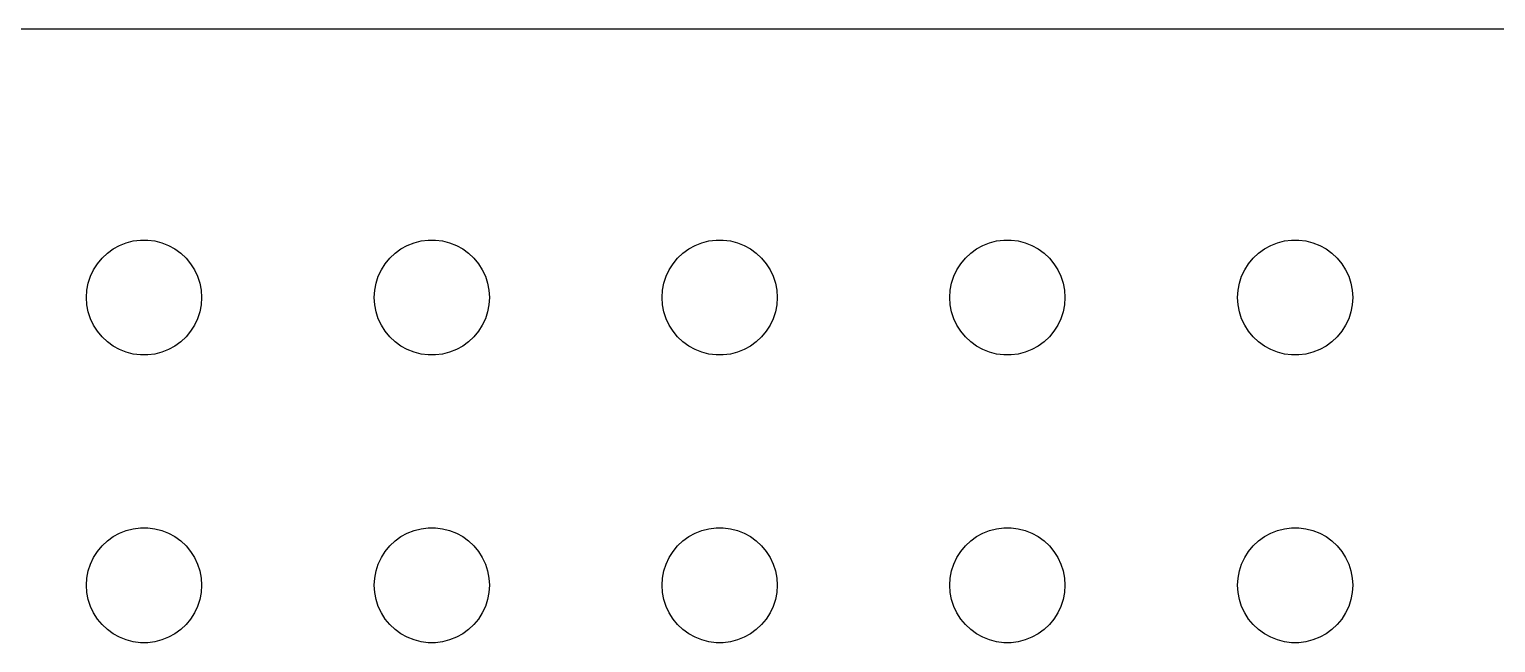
# Model space of a CAD drawing. Header units: metres. Extents: x -74 to 74, y -74 to 74.
# Drawn here: x -2.99 to 35.23, y 58.5 to 74.49 of the extents above; entities that cross this region are included whole.
import ezdxf

# ---------------------------------------------------------------- set-up
doc = ezdxf.new("R2010")
doc.units = ezdxf.units.M

msp = doc.modelspace()

# ---------------------------------------------------------------- linework, layer by layer
for p, q in [((69.8139, 74.4901), (-69.8139, 74.4901)), ((-0.803726, 68.7665), (-0.638657, 68.8572)), ((-0.638657, 68.8572), (-0.463516, 68.9266)), ((-0.463516, 68.9266), (-0.281067, 68.9734)), ((-0.281067, 68.9734), (-0.094177, 68.997)), ((-0.094177, 68.997), (0.094177, 68.997)), ((0.094177, 68.997), (0.281067, 68.9734)), ((0.281067, 68.9734), (0.463516, 68.9266)), ((0.463516, 68.9266), (0.638657, 68.8572)), ((0.638657, 68.8572), (0.803726, 68.7665)), ((6.69626, 68.7665), (6.86133, 68.8572)), ((6.86133, 68.8572), (7.03647, 68.9266)), ((7.03647, 68.9266), (7.21892, 68.9734)), ((7.21892, 68.9734), (7.40581, 68.997)), ((7.40581, 68.997), (7.59418, 68.997)), ((7.59418, 68.997), (7.78107, 68.9734)), ((7.78107, 68.9734), (7.96352, 68.9266)), ((7.96352, 68.9266), (8.13866, 68.8572)), ((8.13866, 68.8572), (8.30373, 68.7665)), ((14.1963, 68.7665), (14.3613, 68.8572)), ((14.3613, 68.8572), (14.5365, 68.9266)), ((14.5365, 68.9266), (14.7189, 68.9734)), ((14.7189, 68.9734), (14.9058, 68.997)), ((14.9058, 68.997), (15.0942, 68.997)), ((15.0942, 68.997), (15.2811, 68.9734)), ((15.2811, 68.9734), (15.4635, 68.9266)), ((15.4635, 68.9266), (15.6387, 68.8572)), ((15.6387, 68.8572), (15.8037, 68.7665)), ((21.6963, 68.7665), (21.8613, 68.8572)), ((21.8613, 68.8572), (22.0365, 68.9266)), ((22.0365, 68.9266), (22.2189, 68.9734)), ((22.2189, 68.9734), (22.4058, 68.997)), ((22.4058, 68.997), (22.5942, 68.997)), ((22.5942, 68.997), (22.7811, 68.9734)), ((22.7811, 68.9734), (22.9635, 68.9266)), ((22.9635, 68.9266), (23.1387, 68.8572)), ((23.1387, 68.8572), (23.3037, 68.7665)), ((29.1963, 68.7665), (29.3613, 68.8572)), ((29.3613, 68.8572), (29.5365, 68.9266)), ((29.5365, 68.9266), (29.7189, 68.9734)), ((29.7189, 68.9734), (29.9058, 68.997)), ((29.9058, 68.997), (30.0942, 68.997)), ((30.0942, 68.997), (30.2811, 68.9734)), ((30.2811, 68.9734), (30.4635, 68.9266)), ((30.4635, 68.9266), (30.6387, 68.8572)), ((30.6387, 68.8572), (30.8037, 68.7665)), ((-1.21352, 68.3817), (-1.09344, 68.5268)), ((-1.09344, 68.5268), (-0.956131, 68.6558)), ((-0.956131, 68.6558), (-0.803726, 68.7665)), ((0.803726, 68.7665), (0.956131, 68.6558)), ((0.956131, 68.6558), (1.09344, 68.5268)), ((1.09344, 68.5268), (1.21352, 68.3817)), ((6.28647, 68.3817), (6.40654, 68.5268)), ((6.40654, 68.5268), (6.54385, 68.6558)), ((6.54385, 68.6558), (6.69626, 68.7665)), ((8.30373, 68.7665), (8.45613, 68.6558)), ((8.45613, 68.6558), (8.59344, 68.5268)), ((8.59344, 68.5268), (8.71352, 68.3817)), ((13.7865, 68.3817), (13.9065, 68.5268)), ((13.9065, 68.5268), (14.0439, 68.6558)), ((14.0439, 68.6558), (14.1963, 68.7665)), ((15.8037, 68.7665), (15.9561, 68.6558)), ((15.9561, 68.6558), (16.0934, 68.5268)), ((16.0934, 68.5268), (16.2135, 68.3817)), ((21.2865, 68.3817), (21.4065, 68.5268)), ((21.4065, 68.5268), (21.5439, 68.6558)), ((21.5439, 68.6558), (21.6963, 68.7665)), ((23.3037, 68.7665), (23.4561, 68.6558)), ((23.4561, 68.6558), (23.5934, 68.5268)), ((23.5934, 68.5268), (23.7135, 68.3817)), ((28.7865, 68.3817), (28.9065, 68.5268)), ((28.9065, 68.5268), (29.0439, 68.6558)), ((29.0439, 68.6558), (29.1963, 68.7665)), ((30.8037, 68.7665), (30.9561, 68.6558)), ((30.9561, 68.6558), (31.0934, 68.5268)), ((31.0934, 68.5268), (31.2135, 68.3817)), ((-1.45287, 67.873), (-1.39465, 68.0522)), ((-1.39465, 68.0522), (-1.31445, 68.2226)), ((-1.31445, 68.2226), (-1.21352, 68.3817)), ((1.21352, 68.3817), (1.31445, 68.2226)), ((1.31445, 68.2226), (1.39465, 68.0522)), ((1.39465, 68.0522), (1.45287, 67.873)), ((6.04712, 67.873), (6.10533, 68.0522)), ((6.10533, 68.0522), (6.18553, 68.2226)), ((6.18553, 68.2226), (6.28647, 68.3817)), ((8.71352, 68.3817), (8.81445, 68.2226)), ((8.81445, 68.2226), (8.89465, 68.0522)), ((8.89465, 68.0522), (8.95287, 67.873)), ((13.5471, 67.873), (13.6053, 68.0522)), ((13.6053, 68.0522), (13.6855, 68.2226)), ((13.6855, 68.2226), (13.7865, 68.3817)), ((16.2135, 68.3817), (16.3145, 68.2226)), ((16.3145, 68.2226), (16.3947, 68.0522)), ((16.3947, 68.0522), (16.4529, 67.873)), ((21.0471, 67.873), (21.1053, 68.0522)), ((21.1053, 68.0522), (21.1855, 68.2226)), ((21.1855, 68.2226), (21.2865, 68.3817)), ((23.7135, 68.3817), (23.8145, 68.2226)), ((23.8145, 68.2226), (23.8947, 68.0522)), ((23.8947, 68.0522), (23.9529, 67.873)), ((28.5471, 67.873), (28.6053, 68.0522)), ((28.6053, 68.0522), (28.6855, 68.2226)), ((28.6855, 68.2226), (28.7865, 68.3817)), ((31.2135, 68.3817), (31.3145, 68.2226)), ((31.3145, 68.2226), (31.3947, 68.0522)), ((31.3947, 68.0522), (31.4529, 67.873)), ((-1.5, 67.5), (-1.48816, 67.688)), ((-1.48816, 67.688), (-1.45287, 67.873)), ((1.45287, 67.873), (1.48816, 67.688)), ((1.48816, 67.688), (1.5, 67.5)), ((6, 67.5), (6.01183, 67.688)), ((6.01183, 67.688), (6.04712, 67.873)), ((8.95287, 67.873), (8.98816, 67.688)), ((8.98816, 67.688), (9, 67.5)), ((13.5, 67.5), (13.5118, 67.688)), ((13.5118, 67.688), (13.5471, 67.873)), ((16.4529, 67.873), (16.4882, 67.688)), ((16.4882, 67.688), (16.5, 67.5)), ((21, 67.5), (21.0118, 67.688)), ((21.0118, 67.688), (21.0471, 67.873)), ((23.9529, 67.873), (23.9882, 67.688)), ((23.9882, 67.688), (24, 67.5)), ((28.5, 67.5), (28.5118, 67.688)), ((28.5118, 67.688), (28.5471, 67.873)), ((31.4529, 67.873), (31.4882, 67.688)), ((31.4882, 67.688), (31.5, 67.5)), ((-1.48816, 67.312), (-1.5, 67.5)), ((-1.45287, 67.127), (-1.48816, 67.312)), ((1.48816, 67.312), (1.45287, 67.127)), ((1.5, 67.5), (1.48816, 67.312)), ((6.01183, 67.312), (6, 67.5)), ((6.04712, 67.127), (6.01183, 67.312)), ((8.98816, 67.312), (8.95287, 67.127)), ((9, 67.5), (8.98816, 67.312)), ((13.5118, 67.312), (13.5, 67.5)), ((13.5471, 67.127), (13.5118, 67.312)), ((16.4882, 67.312), (16.4529, 67.127)), ((16.5, 67.5), (16.4882, 67.312)), ((21.0118, 67.312), (21, 67.5)), ((21.0471, 67.127), (21.0118, 67.312)), ((23.9882, 67.312), (23.9529, 67.127)), ((24, 67.5), (23.9882, 67.312)), ((28.5118, 67.312), (28.5, 67.5)), ((28.5471, 67.127), (28.5118, 67.312)), ((31.4882, 67.312), (31.4529, 67.127)), ((31.5, 67.5), (31.4882, 67.312)), ((-1.39465, 66.9478), (-1.45287, 67.127)), ((-1.31445, 66.7774), (-1.39465, 66.9478)), ((1.39465, 66.9478), (1.31445, 66.7774)), ((1.45287, 67.127), (1.39465, 66.9478)), ((6.10533, 66.9478), (6.04712, 67.127)), ((6.18553, 66.7774), (6.10533, 66.9478)), ((8.89465, 66.9478), (8.81445, 66.7774)), ((8.95287, 67.127), (8.89465, 66.9478)), ((13.6053, 66.9478), (13.5471, 67.127)), ((13.6855, 66.7774), (13.6053, 66.9478)), ((16.3947, 66.9478), (16.3145, 66.7774)), ((16.4529, 67.127), (16.3947, 66.9478)), ((21.1053, 66.9478), (21.0471, 67.127)), ((21.1855, 66.7774), (21.1053, 66.9478)), ((23.8947, 66.9478), (23.8145, 66.7774)), ((23.9529, 67.127), (23.8947, 66.9478)), ((28.6053, 66.9478), (28.5471, 67.127)), ((28.6855, 66.7774), (28.6053, 66.9478)), ((31.3947, 66.9478), (31.3145, 66.7774)), ((31.4529, 67.127), (31.3947, 66.9478)), ((-1.21352, 66.6183), (-1.31445, 66.7774)), ((-1.09344, 66.4732), (-1.21352, 66.6183)), ((1.21352, 66.6183), (1.09344, 66.4732)), ((1.31445, 66.7774), (1.21352, 66.6183)), ((6.28647, 66.6183), (6.18553, 66.7774)), ((6.40654, 66.4732), (6.28647, 66.6183)), ((8.71352, 66.6183), (8.59344, 66.4732)), ((8.81445, 66.7774), (8.71352, 66.6183)), ((13.7865, 66.6183), (13.6855, 66.7774)), ((13.9065, 66.4732), (13.7865, 66.6183)), ((16.2135, 66.6183), (16.0934, 66.4732)), ((16.3145, 66.7774), (16.2135, 66.6183)), ((21.2865, 66.6183), (21.1855, 66.7774)), ((21.4065, 66.4732), (21.2865, 66.6183)), ((23.7135, 66.6183), (23.5934, 66.4732)), ((23.8145, 66.7774), (23.7135, 66.6183)), ((28.7865, 66.6183), (28.6855, 66.7774)), ((28.9065, 66.4732), (28.7865, 66.6183)), ((31.2135, 66.6183), (31.0934, 66.4732)), ((31.3145, 66.7774), (31.2135, 66.6183)), ((-0.956131, 66.3442), (-1.09344, 66.4732)), ((-0.803726, 66.2335), (-0.956131, 66.3442)), ((-0.638657, 66.1428), (-0.803726, 66.2335)), ((-0.463516, 66.0734), (-0.638657, 66.1428)), ((0.638657, 66.1428), (0.463516, 66.0734)), ((0.803726, 66.2335), (0.638657, 66.1428)), ((0.956131, 66.3442), (0.803726, 66.2335)), ((1.09344, 66.4732), (0.956131, 66.3442)), ((6.54385, 66.3442), (6.40654, 66.4732)), ((6.69626, 66.2335), (6.54385, 66.3442)), ((6.86133, 66.1428), (6.69626, 66.2335)), ((7.03647, 66.0734), (6.86133, 66.1428)), ((8.13866, 66.1428), (7.96352, 66.0734)), ((8.30373, 66.2335), (8.13866, 66.1428)), ((8.45613, 66.3442), (8.30373, 66.2335)), ((8.59344, 66.4732), (8.45613, 66.3442)), ((14.0439, 66.3442), (13.9065, 66.4732)), ((14.1963, 66.2335), (14.0439, 66.3442)), ((14.3613, 66.1428), (14.1963, 66.2335)), ((14.5365, 66.0734), (14.3613, 66.1428)), ((15.6387, 66.1428), (15.4635, 66.0734)), ((15.8037, 66.2335), (15.6387, 66.1428)), ((15.9561, 66.3442), (15.8037, 66.2335)), ((16.0934, 66.4732), (15.9561, 66.3442)), ((21.5439, 66.3442), (21.4065, 66.4732)), ((21.6963, 66.2335), (21.5439, 66.3442)), ((21.8613, 66.1428), (21.6963, 66.2335)), ((22.0365, 66.0734), (21.8613, 66.1428)), ((23.1387, 66.1428), (22.9635, 66.0734)), ((23.3037, 66.2335), (23.1387, 66.1428)), ((23.4561, 66.3442), (23.3037, 66.2335)), ((23.5934, 66.4732), (23.4561, 66.3442)), ((29.0439, 66.3442), (28.9065, 66.4732)), ((29.1963, 66.2335), (29.0439, 66.3442)), ((29.3613, 66.1428), (29.1963, 66.2335)), ((29.5365, 66.0734), (29.3613, 66.1428)), ((30.6387, 66.1428), (30.4635, 66.0734)), ((30.8037, 66.2335), (30.6387, 66.1428)), ((30.9561, 66.3442), (30.8037, 66.2335)), ((31.0934, 66.4732), (30.9561, 66.3442)), ((-0.281067, 66.0266), (-0.463516, 66.0734)), ((-0.094177, 66.003), (-0.281067, 66.0266)), ((0.094177, 66.003), (-0.094177, 66.003)), ((0.281067, 66.0266), (0.094177, 66.003)), ((0.463516, 66.0734), (0.281067, 66.0266)), ((7.21892, 66.0266), (7.03647, 66.0734)), ((7.40581, 66.003), (7.21892, 66.0266)), ((7.59418, 66.003), (7.40581, 66.003)), ((7.78107, 66.0266), (7.59418, 66.003)), ((7.96352, 66.0734), (7.78107, 66.0266)), ((14.7189, 66.0266), (14.5365, 66.0734)), ((14.9058, 66.003), (14.7189, 66.0266)), ((15.0942, 66.003), (14.9058, 66.003)), ((15.2811, 66.0266), (15.0942, 66.003)), ((15.4635, 66.0734), (15.2811, 66.0266)), ((22.2189, 66.0266), (22.0365, 66.0734)), ((22.4058, 66.003), (22.2189, 66.0266)), ((22.5942, 66.003), (22.4058, 66.003)), ((22.7811, 66.0266), (22.5942, 66.003)), ((22.9635, 66.0734), (22.7811, 66.0266)), ((29.7189, 66.0266), (29.5365, 66.0734)), ((29.9058, 66.003), (29.7189, 66.0266)), ((30.0942, 66.003), (29.9058, 66.003)), ((30.2811, 66.0266), (30.0942, 66.003)), ((30.4635, 66.0734), (30.2811, 66.0266)), ((-1.09344, 61.0268), (-0.956131, 61.1558)), ((-0.956131, 61.1558), (-0.803726, 61.2665)), ((-0.803726, 61.2665), (-0.638657, 61.3572)), ((-0.638657, 61.3572), (-0.463516, 61.4266)), ((-0.463516, 61.4266), (-0.281067, 61.4734)), ((-0.281067, 61.4734), (-0.094177, 61.497)), ((-0.094177, 61.497), (0.094177, 61.497)), ((0.094177, 61.497), (0.281067, 61.4734)), ((0.281067, 61.4734), (0.463516, 61.4266)), ((0.463516, 61.4266), (0.638657, 61.3572)), ((0.638657, 61.3572), (0.803726, 61.2665)), ((0.803726, 61.2665), (0.956131, 61.1558)), ((0.956131, 61.1558), (1.09344, 61.0268)), ((6.40654, 61.0268), (6.54385, 61.1558)), ((6.54385, 61.1558), (6.69626, 61.2665)), ((6.69626, 61.2665), (6.86133, 61.3572)), ((6.86133, 61.3572), (7.03647, 61.4266)), ((7.03647, 61.4266), (7.21892, 61.4734)), ((7.21892, 61.4734), (7.40581, 61.497)), ((7.40581, 61.497), (7.59418, 61.497)), ((7.59418, 61.497), (7.78107, 61.4734)), ((7.78107, 61.4734), (7.96352, 61.4266)), ((7.96352, 61.4266), (8.13866, 61.3572)), ((8.13866, 61.3572), (8.30373, 61.2665)), ((8.30373, 61.2665), (8.45613, 61.1558)), ((8.45613, 61.1558), (8.59344, 61.0268)), ((13.9065, 61.0268), (14.0439, 61.1558)), ((14.0439, 61.1558), (14.1963, 61.2665)), ((14.1963, 61.2665), (14.3613, 61.3572)), ((14.3613, 61.3572), (14.5365, 61.4266)), ((14.5365, 61.4266), (14.7189, 61.4734)), ((14.7189, 61.4734), (14.9058, 61.497)), ((14.9058, 61.497), (15.0942, 61.497)), ((15.0942, 61.497), (15.2811, 61.4734)), ((15.2811, 61.4734), (15.4635, 61.4266)), ((15.4635, 61.4266), (15.6387, 61.3572)), ((15.6387, 61.3572), (15.8037, 61.2665)), ((15.8037, 61.2665), (15.9561, 61.1558)), ((15.9561, 61.1558), (16.0934, 61.0268)), ((21.4065, 61.0268), (21.5439, 61.1558)), ((21.5439, 61.1558), (21.6963, 61.2665)), ((21.6963, 61.2665), (21.8613, 61.3572)), ((21.8613, 61.3572), (22.0365, 61.4266)), ((22.0365, 61.4266), (22.2189, 61.4734)), ((22.2189, 61.4734), (22.4058, 61.497)), ((22.4058, 61.497), (22.5942, 61.497)), ((22.5942, 61.497), (22.7811, 61.4734)), ((22.7811, 61.4734), (22.9635, 61.4266)), ((22.9635, 61.4266), (23.1387, 61.3572)), ((23.1387, 61.3572), (23.3037, 61.2665)), ((23.3037, 61.2665), (23.4561, 61.1558)), ((23.4561, 61.1558), (23.5934, 61.0268)), ((28.9065, 61.0268), (29.0439, 61.1558)), ((29.0439, 61.1558), (29.1963, 61.2665)), ((29.1963, 61.2665), (29.3613, 61.3572)), ((29.3613, 61.3572), (29.5365, 61.4266)), ((29.5365, 61.4266), (29.7189, 61.4734)), ((29.7189, 61.4734), (29.9058, 61.497)), ((29.9058, 61.497), (30.0942, 61.497)), ((30.0942, 61.497), (30.2811, 61.4734)), ((30.2811, 61.4734), (30.4635, 61.4266)), ((30.4635, 61.4266), (30.6387, 61.3572)), ((30.6387, 61.3572), (30.8037, 61.2665)), ((30.8037, 61.2665), (30.9561, 61.1558)), ((30.9561, 61.1558), (31.0934, 61.0268)), ((-1.31445, 60.7226), (-1.21352, 60.8817)), ((-1.21352, 60.8817), (-1.09344, 61.0268)), ((1.09344, 61.0268), (1.21352, 60.8817)), ((1.21352, 60.8817), (1.31445, 60.7226)), ((6.18553, 60.7226), (6.28647, 60.8817)), ((6.28647, 60.8817), (6.40654, 61.0268)), ((8.59344, 61.0268), (8.71352, 60.8817)), ((8.71352, 60.8817), (8.81445, 60.7226)), ((13.6855, 60.7226), (13.7865, 60.8817)), ((13.7865, 60.8817), (13.9065, 61.0268)), ((16.0934, 61.0268), (16.2135, 60.8817)), ((16.2135, 60.8817), (16.3145, 60.7226)), ((21.1855, 60.7226), (21.2865, 60.8817)), ((21.2865, 60.8817), (21.4065, 61.0268)), ((23.5934, 61.0268), (23.7135, 60.8817)), ((23.7135, 60.8817), (23.8145, 60.7226)), ((28.6855, 60.7226), (28.7865, 60.8817)), ((28.7865, 60.8817), (28.9065, 61.0268)), ((31.0934, 61.0268), (31.2135, 60.8817)), ((31.2135, 60.8817), (31.3145, 60.7226)), ((-1.45287, 60.373), (-1.39465, 60.5522)), ((-1.39465, 60.5522), (-1.31445, 60.7226)), ((1.31445, 60.7226), (1.39465, 60.5522)), ((1.39465, 60.5522), (1.45287, 60.373)), ((6.04712, 60.373), (6.10533, 60.5522)), ((6.10533, 60.5522), (6.18553, 60.7226)), ((8.81445, 60.7226), (8.89465, 60.5522)), ((8.89465, 60.5522), (8.95287, 60.373)), ((13.5471, 60.373), (13.6053, 60.5522)), ((13.6053, 60.5522), (13.6855, 60.7226)), ((16.3145, 60.7226), (16.3947, 60.5522)), ((16.3947, 60.5522), (16.4529, 60.373)), ((21.0471, 60.373), (21.1053, 60.5522)), ((21.1053, 60.5522), (21.1855, 60.7226)), ((23.8145, 60.7226), (23.8947, 60.5522)), ((23.8947, 60.5522), (23.9529, 60.373)), ((28.5471, 60.373), (28.6053, 60.5522)), ((28.6053, 60.5522), (28.6855, 60.7226)), ((31.3145, 60.7226), (31.3947, 60.5522)), ((31.3947, 60.5522), (31.4529, 60.373)), ((-1.5, 60), (-1.48816, 60.188)), ((-1.48816, 59.812), (-1.5, 60)), ((-1.48816, 60.188), (-1.45287, 60.373)), ((1.45287, 60.373), (1.48816, 60.188)), ((1.48816, 60.188), (1.5, 60)), ((1.5, 60), (1.48816, 59.812)), ((6, 60), (6.01183, 60.188)), ((6.01183, 59.812), (6, 60)), ((6.01183, 60.188), (6.04712, 60.373)), ((8.95287, 60.373), (8.98816, 60.188)), ((8.98816, 60.188), (9, 60)), ((9, 60), (8.98816, 59.812)), ((13.5, 60), (13.5118, 60.188)), ((13.5118, 59.812), (13.5, 60)), ((13.5118, 60.188), (13.5471, 60.373)), ((16.4529, 60.373), (16.4882, 60.188)), ((16.4882, 60.188), (16.5, 60)), ((16.5, 60), (16.4882, 59.812)), ((21, 60), (21.0118, 60.188)), ((21.0118, 59.812), (21, 60)), ((21.0118, 60.188), (21.0471, 60.373)), ((23.9529, 60.373), (23.9882, 60.188)), ((23.9882, 60.188), (24, 60)), ((24, 60), (23.9882, 59.812)), ((28.5, 60), (28.5118, 60.188)), ((28.5118, 59.812), (28.5, 60)), ((28.5118, 60.188), (28.5471, 60.373)), ((31.4529, 60.373), (31.4882, 60.188)), ((31.4882, 60.188), (31.5, 60)), ((31.5, 60), (31.4882, 59.812)), ((-1.45287, 59.627), (-1.48816, 59.812)), ((-1.39465, 59.4478), (-1.45287, 59.627)), ((1.45287, 59.627), (1.39465, 59.4478)), ((1.48816, 59.812), (1.45287, 59.627)), ((6.04712, 59.627), (6.01183, 59.812)), ((6.10533, 59.4478), (6.04712, 59.627)), ((8.95287, 59.627), (8.89465, 59.4478)), ((8.98816, 59.812), (8.95287, 59.627)), ((13.5471, 59.627), (13.5118, 59.812)), ((13.6053, 59.4478), (13.5471, 59.627)), ((16.4529, 59.627), (16.3947, 59.4478)), ((16.4882, 59.812), (16.4529, 59.627)), ((21.0471, 59.627), (21.0118, 59.812)), ((21.1053, 59.4478), (21.0471, 59.627)), ((23.9529, 59.627), (23.8947, 59.4478)), ((23.9882, 59.812), (23.9529, 59.627)), ((28.5471, 59.627), (28.5118, 59.812)), ((28.6053, 59.4478), (28.5471, 59.627)), ((31.4529, 59.627), (31.3947, 59.4478)), ((31.4882, 59.812), (31.4529, 59.627)), ((-1.31445, 59.2774), (-1.39465, 59.4478)), ((-1.21352, 59.1183), (-1.31445, 59.2774)), ((1.31445, 59.2774), (1.21352, 59.1183)), ((1.39465, 59.4478), (1.31445, 59.2774)), ((6.18553, 59.2774), (6.10533, 59.4478)), ((6.28647, 59.1183), (6.18553, 59.2774)), ((8.81445, 59.2774), (8.71352, 59.1183)), ((8.89465, 59.4478), (8.81445, 59.2774)), ((13.6855, 59.2774), (13.6053, 59.4478)), ((13.7865, 59.1183), (13.6855, 59.2774)), ((16.3145, 59.2774), (16.2135, 59.1183)), ((16.3947, 59.4478), (16.3145, 59.2774)), ((21.1855, 59.2774), (21.1053, 59.4478)), ((21.2865, 59.1183), (21.1855, 59.2774)), ((23.8145, 59.2774), (23.7135, 59.1183)), ((23.8947, 59.4478), (23.8145, 59.2774)), ((28.6855, 59.2774), (28.6053, 59.4478)), ((28.7865, 59.1183), (28.6855, 59.2774)), ((31.3145, 59.2774), (31.2135, 59.1183)), ((31.3947, 59.4478), (31.3145, 59.2774)), ((-1.09344, 58.9732), (-1.21352, 59.1183)), ((-0.956131, 58.8442), (-1.09344, 58.9732)), ((1.09344, 58.9732), (0.956131, 58.8442)), ((1.21352, 59.1183), (1.09344, 58.9732)), ((6.40654, 58.9732), (6.28647, 59.1183)), ((6.54385, 58.8442), (6.40654, 58.9732)), ((8.59344, 58.9732), (8.45613, 58.8442)), ((8.71352, 59.1183), (8.59344, 58.9732)), ((13.9065, 58.9732), (13.7865, 59.1183)), ((14.0439, 58.8442), (13.9065, 58.9732)), ((16.0934, 58.9732), (15.9561, 58.8442)), ((16.2135, 59.1183), (16.0934, 58.9732)), ((21.4065, 58.9732), (21.2865, 59.1183)), ((21.5439, 58.8442), (21.4065, 58.9732)), ((23.5934, 58.9732), (23.4561, 58.8442)), ((23.7135, 59.1183), (23.5934, 58.9732)), ((28.9065, 58.9732), (28.7865, 59.1183)), ((29.0439, 58.8442), (28.9065, 58.9732)), ((31.0934, 58.9732), (30.9561, 58.8442)), ((31.2135, 59.1183), (31.0934, 58.9732)), ((-0.803726, 58.7335), (-0.956131, 58.8442)), ((-0.638657, 58.6428), (-0.803726, 58.7335)), ((-0.463516, 58.5734), (-0.638657, 58.6428)), ((-0.281067, 58.5266), (-0.463516, 58.5734)), ((-0.094177, 58.503), (-0.281067, 58.5266)), ((0.094177, 58.503), (-0.094177, 58.503)), ((0.281067, 58.5266), (0.094177, 58.503)), ((0.463516, 58.5734), (0.281067, 58.5266)), ((0.638657, 58.6428), (0.463516, 58.5734)), ((0.803726, 58.7335), (0.638657, 58.6428)), ((0.956131, 58.8442), (0.803726, 58.7335)), ((6.69626, 58.7335), (6.54385, 58.8442)), ((6.86133, 58.6428), (6.69626, 58.7335)), ((7.03647, 58.5734), (6.86133, 58.6428)), ((7.21892, 58.5266), (7.03647, 58.5734)), ((7.40581, 58.503), (7.21892, 58.5266)), ((7.59418, 58.503), (7.40581, 58.503)), ((7.78107, 58.5266), (7.59418, 58.503)), ((7.96352, 58.5734), (7.78107, 58.5266)), ((8.13866, 58.6428), (7.96352, 58.5734)), ((8.30373, 58.7335), (8.13866, 58.6428)), ((8.45613, 58.8442), (8.30373, 58.7335)), ((14.1963, 58.7335), (14.0439, 58.8442)), ((14.3613, 58.6428), (14.1963, 58.7335)), ((14.5365, 58.5734), (14.3613, 58.6428)), ((14.7189, 58.5266), (14.5365, 58.5734)), ((14.9058, 58.503), (14.7189, 58.5266)), ((15.0942, 58.503), (14.9058, 58.503)), ((15.2811, 58.5266), (15.0942, 58.503)), ((15.4635, 58.5734), (15.2811, 58.5266)), ((15.6387, 58.6428), (15.4635, 58.5734)), ((15.8037, 58.7335), (15.6387, 58.6428)), ((15.9561, 58.8442), (15.8037, 58.7335)), ((21.6963, 58.7335), (21.5439, 58.8442)), ((21.8613, 58.6428), (21.6963, 58.7335)), ((22.0365, 58.5734), (21.8613, 58.6428)), ((22.2189, 58.5266), (22.0365, 58.5734)), ((22.4058, 58.503), (22.2189, 58.5266)), ((22.5942, 58.503), (22.4058, 58.503)), ((22.7811, 58.5266), (22.5942, 58.503)), ((22.9635, 58.5734), (22.7811, 58.5266)), ((23.1387, 58.6428), (22.9635, 58.5734)), ((23.3037, 58.7335), (23.1387, 58.6428)), ((23.4561, 58.8442), (23.3037, 58.7335)), ((29.1963, 58.7335), (29.0439, 58.8442)), ((29.3613, 58.6428), (29.1963, 58.7335)), ((29.5365, 58.5734), (29.3613, 58.6428)), ((29.7189, 58.5266), (29.5365, 58.5734)), ((29.9058, 58.503), (29.7189, 58.5266)), ((30.0942, 58.503), (29.9058, 58.503)), ((30.2811, 58.5266), (30.0942, 58.503)), ((30.4635, 58.5734), (30.2811, 58.5266)), ((30.6387, 58.6428), (30.4635, 58.5734)), ((30.8037, 58.7335), (30.6387, 58.6428)), ((30.9561, 58.8442), (30.8037, 58.7335))]:
    msp.add_line(p, q)

doc.saveas('drawing.dxf')
